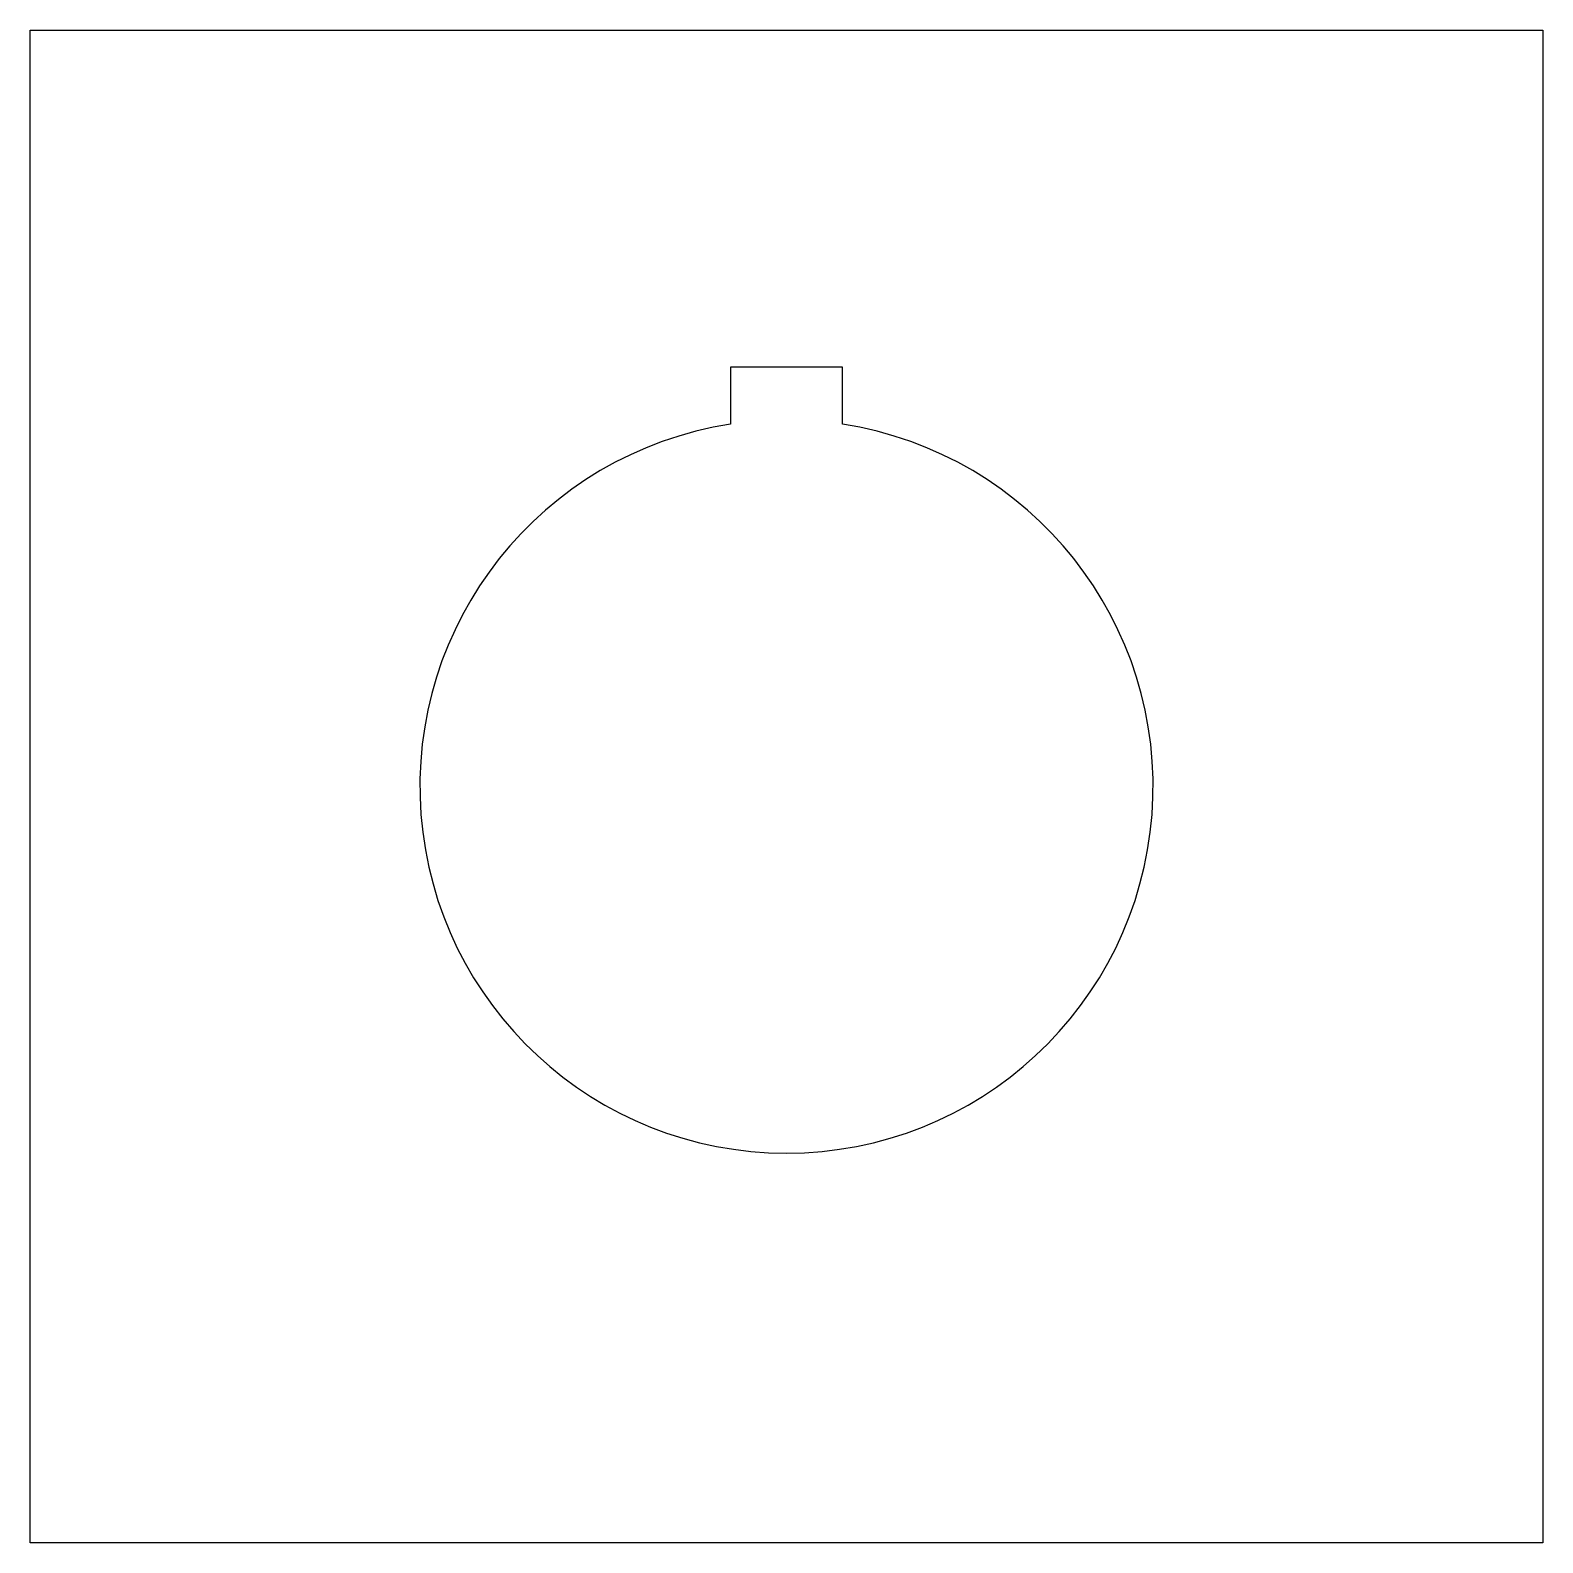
# Model space of a CAD drawing. Header units: millimetres. Extents: x -23 to 23, y -23 to 23.
import ezdxf

# ---------------------------------------------------------------- set-up
doc = ezdxf.new("R2010")
doc.units = ezdxf.units.MM

msp = doc.modelspace()

# ---------------------------------------------------------------- linework, layer by layer
for p, q in [((-23, -23), (-23, 23)), ((-23, 23), (23, 23)), ((23, 23), (23, -23)), ((1.7, 12.75), (-1.7, 12.75)), ((-1.7, 12.75), (-1.7, 11.02)), ((1.7, 11.02), (1.7, 12.75)), ((23, -23), (-23, -23))]:
    msp.add_line(p, q)
msp.add_arc((0, 0), 11.15, 98.7699, 441.2301)

doc.saveas('drawing.dxf')
